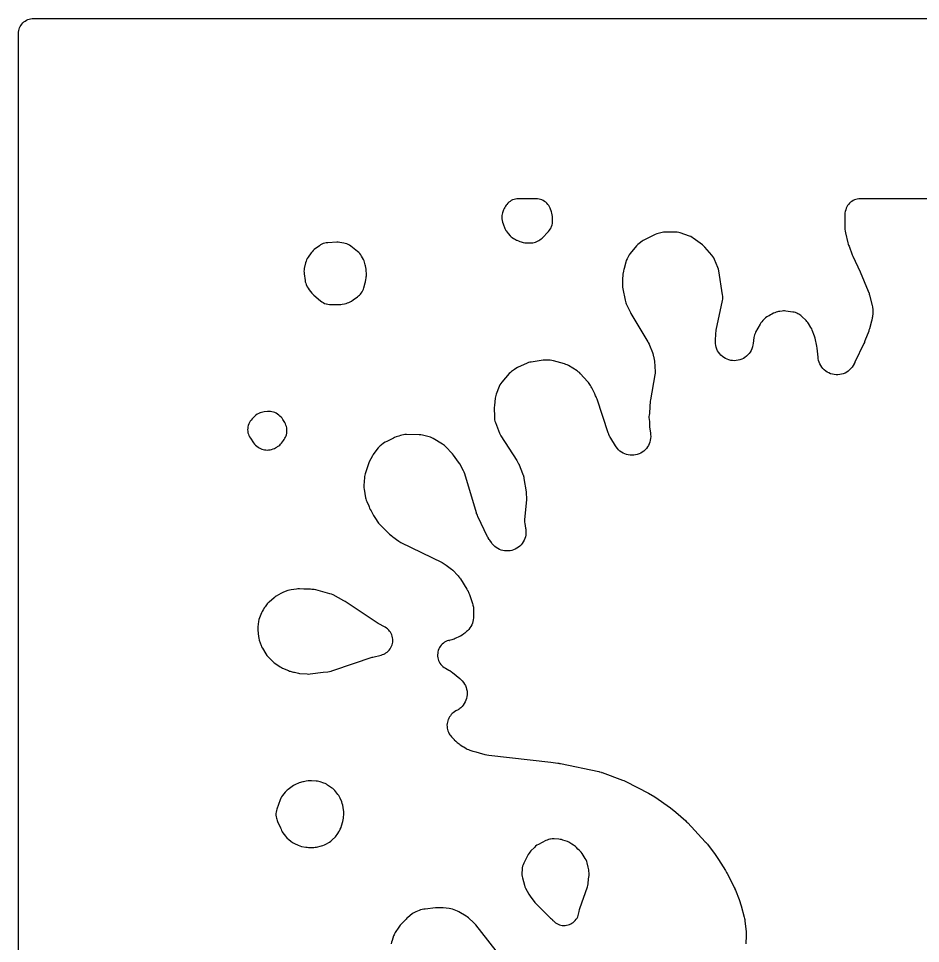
# Model space of a CAD drawing. Header units: millimetres. Extents: x 0 to 300, y 0 to 300.
# Drawn here: x -0.1 to 150, y 146.2 to 300.1 of the extents above; entities that cross this region are included whole.
import ezdxf

# ---------------------------------------------------------------- set-up
doc = ezdxf.new("R2010")
doc.units = ezdxf.units.MM
doc.layers.add('CUT', color=7, linetype='CONTINUOUS')

msp = doc.modelspace()

# ---------------------------------------------------------------- linework, layer by layer
at = {"layer": 'CUT'}
for points in [[(-0.15, 2.4114), (-0.15, 297.5872), (-0.135, 297.8933), (-0.099, 298.1357), (-0.0395, 298.3734), (0.0431, 298.6041), (0.1479, 298.8256), (0.2738, 299.0358), (0.4198, 299.2326), (0.5844, 299.4142), (0.7659, 299.5787), (0.9627, 299.7247), (1.1729, 299.8507), (1.3944, 299.9554), (1.6252, 300.038), (1.8629, 300.0975), (2.1053, 300.1335), (2.1994, 300.1381), (2.4114, 300.1485), (2.9627, 300.1485), (297.5886, 300.1485)], [(153.7564, 270.1485), (140.1392, 270.1485), (139.9613, 270.1485), (139.713, 270.1362), (139.4671, 270.0992), (139.2261, 270.038), (138.9923, 269.9531), (138.7682, 269.8454), (138.5558, 269.716), (138.3574, 269.5662), (138.1748, 269.3973), (138.0099, 269.2112), (137.8643, 269.0096), (137.7395, 268.7946), (137.6366, 268.5682), (137.5568, 268.3327), (137.4711, 268.0318), (137.4155, 267.7919), (137.3837, 267.5477), (137.3761, 267.3016), (137.4173, 265.0628), (137.4383, 264.7821), (137.4908, 264.5056), (137.9129, 262.8079), (137.9685, 262.6168), (138.0392, 262.4308), (138.1233, 262.2336), (138.6478, 260.7975), (138.7255, 260.609), (139.9311, 257.9926), (141.3125, 254.7521), (141.3686, 254.6127), (141.3782, 254.5874), (141.4737, 254.3021), (141.4812, 254.2762), (141.5202, 254.1308), (141.9562, 252.3681), (142.0008, 252.1634), (142.0077, 252.1267), (142.0579, 251.745), (142.0652, 251.3601), (142.0638, 251.3227), (142.0502, 251.1137), (141.9937, 250.5062), (141.9739, 250.3361), (141.9697, 250.3058), (141.907, 249.9693), (141.9, 249.9395), (141.8572, 249.7737), (141.5045, 248.526), (141.458, 248.3739), (141.4242, 248.2712), (141.3713, 248.1211), (140.7545, 246.4844), (140.6937, 246.333), (140.6501, 246.2311), (140.5828, 246.0826), (139.0729, 242.9357), (139.0467, 242.8792), (138.9704, 242.7096), (138.9526, 242.6721), (138.7928, 242.3735), (138.6209, 242.1168), (138.4247, 241.8782), (138.206, 241.6599), (137.967, 241.4642), (137.7099, 241.2929), (137.4372, 241.1476), (137.1516, 241.0298), (136.8558, 240.9406), (136.5527, 240.8808), (136.2452, 240.8511), (135.9362, 240.8517), (135.6288, 240.8826), (135.3259, 240.9435), (135.0305, 241.0339), (134.7453, 241.1528), (134.4732, 241.2991), (134.2168, 241.4714), (133.9785, 241.668), (133.7606, 241.8871), (133.5653, 242.1265), (133.3944, 242.3839), (133.2496, 242.6568), (133.1323, 242.9426), (133.0436, 243.2386), (132.9787, 243.5709), (132.974, 243.6035), (132.9521, 243.7865), (132.8081, 245.304), (132.757, 245.6224), (132.4529, 246.9589), (132.3581, 247.2764), (131.9761, 248.3027), (131.8831, 248.5204), (131.7699, 248.7284), (131.3748, 249.3788), (131.2478, 249.5678), (131.1042, 249.7446), (130.9451, 249.9075), (130.2233, 250.5819), (130.0667, 250.7166), (129.8995, 250.8379), (129.7228, 250.945), (129.6029, 251.0111), (129.3968, 251.1126), (129.1822, 251.1947), (128.9611, 251.2568), (128.7351, 251.2984), (127.602, 251.4533), (127.3859, 251.4733), (127.1689, 251.4746), (126.9526, 251.457), (126.6108, 251.4141), (126.3356, 251.3639), (126.1954, 251.3217), (126.1877, 251.3199), (125.9778, 251.2618), (125.759, 251.1902), (125.5476, 251.0987), (125.2612, 250.9588), (125.0068, 250.8155), (124.8304, 250.6869), (124.6628, 250.6038), (124.4315, 250.4733), (124.2153, 250.319), (124.0167, 250.1426), (123.7428, 249.8721), (123.5797, 249.6946), (123.4345, 249.5023), (123.3084, 249.2968), (122.5607, 247.9349), (122.4582, 247.7256), (122.3756, 247.5077), (122.3137, 247.283), (122.2729, 247.0535), (122.1408, 246.0349), (122.1124, 245.8518), (122.1065, 245.8192), (122.0295, 245.4874), (121.9298, 245.1932), (121.8015, 244.9102), (121.6459, 244.6412), (121.4646, 244.3889), (121.2592, 244.1558), (121.0318, 243.944), (120.7846, 243.7557), (120.5201, 243.5928), (120.2407, 243.4567), (119.9493, 243.3489), (119.6487, 243.2703), (119.3418, 243.2218), (119.0316, 243.2038), (118.7212, 243.2166), (118.4135, 243.2599), (118.1116, 243.3333), (117.8184, 243.4362), (117.5368, 243.5675), (117.2695, 243.726), (117.0192, 243.9101), (116.7882, 244.118), (116.579, 244.3476), (116.3933, 244.5968), (116.2332, 244.8631), (116.1002, 245.1439), (115.9955, 245.4364), (115.9202, 245.7379), (115.875, 246.0453), (115.8589, 246.3855), (115.859, 246.4186), (115.864, 246.6038), (115.9174, 247.6346), (115.9276, 247.7781), (115.9299, 247.8038), (115.9667, 248.089), (115.971, 248.1144), (115.9976, 248.2558), (117.0342, 253.2367), (117.0702, 253.46), (117.0859, 253.6856), (117.0811, 253.9117), (117.0559, 254.1364), (116.4235, 258.1371), (116.3617, 258.4205), (116.2674, 258.6949), (115.7152, 260.0421), (115.5965, 260.2914), (115.4511, 260.5261), (115.2807, 260.7433), (114.0768, 262.1145), (113.8913, 262.3044), (113.6868, 262.4736), (112.1794, 263.5909), (111.9718, 263.7292), (111.7516, 263.8462), (111.5208, 263.9406), (110.0177, 264.4697), (109.7484, 264.5478), (109.4721, 264.5953), (109.1921, 264.6115), (107.6198, 264.6143), (107.413, 264.6061), (107.2077, 264.5809), (107.0052, 264.5387), (106.3328, 264.3695), (106.0867, 264.2939), (105.8497, 264.1934), (104.0561, 263.3213), (103.8452, 263.206), (103.6465, 263.0709), (103.1553, 262.7015), (102.9388, 262.5185), (102.7444, 262.3121), (101.6929, 261.0612), (101.5284, 260.8421), (101.3888, 260.6063), (101.1472, 260.1418), (101.0292, 259.8789), (100.9422, 259.6042), (100.6747, 258.552), (100.6142, 258.3812), (100.5565, 258.1506), (100.5329, 257.9942), (100.5068, 257.8915), (100.4531, 257.6168), (100.4305, 257.3378), (100.4205, 256.9387), (100.411, 256.846), (100.3979, 256.58), (100.4074, 256.4139), (100.3902, 255.7226), (100.3987, 255.4457), (100.4377, 255.1713), (100.8209, 253.2499), (100.8708, 253.0454), (100.9376, 252.8457), (101.0211, 252.6524), (101.6987, 251.2481), (101.8022, 251.0556), (104.5963, 246.3626), (104.669, 246.2349), (104.6815, 246.2118), (104.8116, 245.9485), (104.8223, 245.9245), (104.8795, 245.7892), (105.37, 244.5622), (105.4222, 244.4239), (105.4311, 244.3989), (105.5189, 244.1166), (105.5257, 244.091), (105.5612, 243.9474), (105.7475, 243.1244), (105.8099, 241.3342), (105.812, 241.165), (105.8117, 241.1348), (105.7954, 240.8408), (105.0547, 236.6982), (105.0237, 236.458), (104.8683, 234.5199), (104.8656, 234.4367), (104.8241, 234.1541), (104.8013, 233.9253), (104.7995, 233.6953), (104.8189, 233.4661), (104.8789, 233.0093), (104.886, 232.5137), (104.9082, 232.2154), (105.0564, 231.1171), (105.0764, 230.9358), (105.0791, 230.9033), (105.0915, 230.5684), (105.073, 230.2631), (105.025, 229.9611), (104.9478, 229.6652), (104.8423, 229.3782), (104.7094, 229.1028), (104.5504, 228.8415), (104.3668, 228.597), (104.1602, 228.3715), (103.9328, 228.1671), (103.6866, 227.9857), (103.4239, 227.8291), (103.1473, 227.6988), (102.8593, 227.596), (102.5627, 227.5216), (102.2602, 227.4763), (101.9548, 227.4607), (101.6494, 227.4748), (101.3467, 227.5185), (101.0497, 227.5914), (100.7612, 227.6927), (100.4839, 227.8217), (100.2204, 227.9769), (99.9733, 228.157), (99.7448, 228.3603), (99.5372, 228.5848), (99.3345, 228.8518), (99.3161, 228.8786), (99.2167, 229.0316), (98.4284, 230.3119), (98.3195, 230.5008), (98.3011, 230.535), (98.1172, 230.9302), (98.1029, 230.9663), (98.0284, 231.1712), (96.1616, 236.8184), (96.0886, 237.012), (95.9998, 237.1989), (95.9132, 237.3633), (95.868, 237.4909), (95.7887, 237.6691), (95.2976, 238.6656), (95.1842, 238.8709), (95.052, 239.0646), (94.9335, 239.2219), (94.8351, 239.3913), (94.7159, 239.562), (94.5829, 239.7221), (93.3926, 241.0396), (93.223, 241.2101), (93.0378, 241.3635), (92.8388, 241.4983), (91.385, 242.3845), (91.186, 242.4938), (90.9778, 242.5845), (90.7623, 242.656), (88.9284, 243.1731), (88.6441, 243.2357), (88.3544, 243.2647), (87.6325, 243.2949), (87.3977, 243.2937), (87.1641, 243.2705), (85.1913, 242.9803), (84.9668, 242.9367), (84.7473, 242.8728), (84.5345, 242.7891), (82.8981, 242.0572), (82.641, 241.9238), (82.401, 241.7616), (81.9213, 241.3951), (81.7297, 241.2329), (81.5554, 241.0522), (80.3209, 239.6375), (80.1461, 239.4125), (79.9981, 239.169), (79.8787, 238.9103), (79.3649, 237.6064), (79.2938, 237.4), (79.241, 237.1882), (79.2069, 236.9726), (79.0668, 235.7418), (79.0509, 235.4338), (79.0675, 233.7987), (79.0798, 233.5747), (79.1122, 233.3526), (79.1644, 233.1344), (79.2359, 232.9217), (79.9194, 231.1556), (80.0238, 230.9222), (80.1515, 230.7006), (82.8003, 226.6037), (82.9429, 226.3685), (83.101, 226.0625), (83.1145, 226.0329), (83.1861, 225.8654), (83.7591, 224.4294), (83.8283, 224.2413), (83.8398, 224.2074), (83.9477, 223.8217), (83.9555, 223.7868), (83.9938, 223.5901), (84.3665, 221.3636), (84.396, 220.0529), (84.086, 216.7835), (84.0749, 216.5517), (84.0853, 216.3199), (84.1171, 216.09), (84.2568, 215.3398), (84.2856, 215.161), (84.29, 215.1289), (84.3191, 214.7972), (84.3163, 214.4934), (84.2842, 214.1913), (84.2231, 213.8937), (84.1336, 213.6034), (84.0165, 213.3231), (83.8729, 213.0554), (83.7041, 212.8028), (83.5118, 212.5676), (83.2976, 212.3521), (83.0637, 212.1583), (82.8121, 211.988), (82.5453, 211.8427), (82.2658, 211.7239), (81.976, 211.6325), (81.6788, 211.5696), (81.3769, 211.5356), (81.0732, 211.5309), (80.7704, 211.5556), (80.4714, 211.6093), (80.179, 211.6917), (79.8958, 211.8018), (79.6247, 211.9388), (79.368, 212.1013), (79.1282, 212.2878), (78.9075, 212.4966), (78.6888, 212.7477), (78.6688, 212.7731), (78.56, 212.918), (78.2834, 213.3055), (78.1945, 213.4358), (78.1791, 213.4594), (78.0181, 213.7307), (78.0047, 213.7555), (77.9329, 213.896), (76.3072, 217.2481), (76.243, 217.3876), (76.2321, 217.4128), (76.1212, 217.6989), (76.1123, 217.725), (76.0657, 217.8712), (74.1367, 224.3874), (74.0518, 224.6283), (73.9428, 224.8592), (73.313, 226.0336), (73.1192, 226.3397), (72.2865, 227.4645), (72.0762, 227.713), (70.9088, 228.9229), (70.7552, 229.0691), (70.5898, 229.2018), (70.4137, 229.32), (68.9015, 230.2444), (68.6766, 230.3665), (68.4404, 230.465), (68.1954, 230.5389), (67.1003, 230.8086), (66.8281, 230.8599), (66.5519, 230.8807), (64.4408, 230.9225), (64.1799, 230.914), (63.9213, 230.8784), (63.6678, 230.816), (63.4222, 230.7275), (63.178, 230.6248), (63.1778, 230.6248), (62.9348, 230.5823), (62.6972, 230.5161), (62.4672, 230.4268), (62.2471, 230.3153), (61.7011, 230.0038), (61.1378, 229.7669), (60.8681, 229.6339), (60.6163, 229.4694), (60.2053, 229.1642), (60.0295, 229.0208), (59.8675, 228.8621), (59.7205, 228.6894), (59.0057, 227.7679), (58.8697, 227.5744), (58.7527, 227.369), (58.2391, 226.3592), (58.1603, 226.1885), (58.0944, 226.0124), (57.5455, 224.3562), (57.4884, 224.1565), (57.4481, 223.9527), (57.4248, 223.7462), (57.3314, 222.4274), (57.3253, 222.2206), (57.3364, 222.0141), (57.3645, 221.8092), (57.6174, 220.3997), (57.6656, 220.1855), (57.7325, 219.9764), (57.8174, 219.7739), (58.1725, 219.0218), (58.2204, 218.8676), (58.3057, 218.6607), (58.4092, 218.4622), (58.5578, 218.2059), (58.823, 217.6442), (58.9223, 217.4551), (59.0375, 217.2751), (59.3798, 216.7876), (59.5383, 216.5142), (59.6615, 216.3223), (59.8017, 216.1424), (59.9577, 215.9761), (61.6319, 214.3469), (61.8452, 214.1616), (61.8656, 214.1476), (61.8832, 214.1301), (62.0243, 214.0007), (62.1749, 213.8826), (63.1351, 213.1865), (63.3122, 213.0692), (63.4987, 212.9675), (70.3561, 209.5936), (70.5152, 209.5105), (70.5433, 209.495), (70.8486, 209.3065), (70.8751, 209.2884), (71.0206, 209.1834), (71.9511, 208.478), (72.0722, 208.3822), (72.0886, 208.3686), (72.0947, 208.3629), (72.1933, 208.2656), (72.9382, 207.5037), (73.0393, 207.3961), (73.057, 207.3765), (73.1576, 207.2559), (73.3112, 207.0572), (73.3302, 207.03), (73.4328, 206.8747), (74.5026, 205.1642), (74.6155, 204.9712), (74.6346, 204.9363), (74.8248, 204.5319), (74.8395, 204.4949), (74.9163, 204.2849), (75.4202, 202.7663), (75.4796, 202.5693), (75.4893, 202.5338), (75.5683, 202.1639), (75.6064, 201.7876), (75.6081, 201.7509), (75.6119, 201.5451), (75.6035, 200.6236), (75.5977, 200.4461), (75.5959, 200.4144), (75.5621, 200.0897), (75.5034, 199.7977), (75.4173, 199.5126), (75.3046, 199.2369), (75.1664, 198.9731), (75.0038, 198.7236), (74.8183, 198.4905), (74.5918, 198.2555), (74.5687, 198.2337), (74.4367, 198.1148), (74.1238, 197.8464), (73.9896, 197.7365), (73.9651, 197.7174), (73.705, 197.533), (73.4288, 197.3734), (73.4013, 197.3591), (73.2454, 197.2829), (72.5415, 196.9588), (72.3605, 196.8811), (72.3279, 196.8681), (71.9851, 196.7521), (71.568, 196.6582), (71.5686, 196.6554), (71.4521, 196.6296), (71.2177, 196.5527), (70.992, 196.453), (70.7772, 196.3316), (70.5754, 196.1896), (70.3886, 196.0285), (70.2186, 195.8496), (70.067, 195.655), (69.9354, 195.4463), (69.825, 195.2256), (69.7369, 194.9952), (69.6719, 194.7572), (69.6307, 194.5139), (69.6137, 194.2678), (69.621, 194.0212), (69.6526, 193.7765), (69.7082, 193.5361), (69.7871, 193.3023), (69.8888, 193.0775), (70.0121, 192.8638), (70.1559, 192.6633), (70.3187, 192.478), (70.499, 192.3095), (70.695, 192.1597), (70.9049, 192.03), (71.4639, 191.7213), (71.6122, 191.635), (71.6383, 191.6189), (71.9222, 191.4264), (71.9468, 191.408), (72.0818, 191.3022), (73.3229, 190.2832), (73.4638, 190.1614), (73.4885, 190.1391), (73.7302, 189.8967), (73.9277, 189.6547), (74.1002, 189.3944), (74.246, 189.1182), (74.3638, 188.829), (74.4522, 188.5295), (74.5105, 188.2227), (74.5381, 187.9116), (74.5347, 187.5993), (74.5004, 187.2889), (74.4354, 186.9834), (74.3404, 186.6859), (74.2164, 186.3993), (74.0646, 186.1264), (73.8865, 185.8698), (73.6838, 185.6323), (73.4585, 185.416), (73.3171, 185.3049), (73.2012, 185.2242), (73.1732, 185.2066), (73.0137, 185.1123), (72.6689, 184.9195), (72.4424, 184.7765), (72.2325, 184.61), (72.064, 184.461), (71.891, 184.2925), (71.7352, 184.1081), (71.5978, 183.9095), (71.4802, 183.6986), (71.4148, 183.5487), (71.3951, 183.51), (71.306, 183.282), (71.2396, 183.0465), (71.1966, 182.8056), (71.1774, 182.5616), (71.1821, 182.3169), (71.1861, 182.2586), (71.2112, 182.0368), (71.2561, 181.818), (71.3203, 181.6041), (71.4033, 181.3968), (71.5045, 181.1977), (71.5572, 181.1045), (71.6674, 180.9275), (71.7919, 180.7603), (71.9299, 180.604), (72.1357, 180.3898), (72.1627, 180.3552), (72.346, 180.166), (72.388, 180.1271), (72.6455, 179.8589), (72.8653, 179.6559), (73.0176, 179.5458), (73.1806, 179.4096), (73.398, 179.2637), (73.8252, 179.0082), (73.9657, 178.9355), (74.3588, 178.6857), (74.5575, 178.5718), (74.7659, 178.4766), (74.9821, 178.4008), (75.5045, 178.2443), (75.5605, 178.2195), (75.7545, 178.1431), (75.9541, 178.0832), (76.5504, 177.9309), (77.082, 177.7717), (77.2893, 177.7191), (77.5003, 177.6844), (77.5295, 177.6809), (77.8145, 177.6081), (78.1479, 177.5467), (88.4513, 176.3642), (89.6561, 176.219), (89.8165, 176.1961), (89.9251, 176.1782), (90.0844, 176.1484), (96.4481, 174.816), (96.5842, 174.7848), (96.6085, 174.7788), (96.8768, 174.7014), (96.9005, 174.6936), (97.0323, 174.6474), (100.389, 173.4017), (100.5994, 173.3163), (100.7403, 173.254), (100.9452, 173.1561), (104.7234, 171.206), (105.7597, 170.5911), (108.3886, 168.7729), (109.2924, 168.0565), (110.9242, 166.5975), (111.0479, 166.4817), (111.1302, 166.4012), (111.2486, 166.2799), (114.1792, 163.1394), (114.3119, 162.9894), (114.3992, 162.8852), (114.5237, 162.7283), (115.7923, 161.0387), (116.3809, 160.2122), (117.5214, 158.3768), (117.6379, 158.1585), (117.698, 158.0461), (117.8122, 157.8323), (118.3685, 156.7906), (118.9973, 155.5203), (119.0708, 155.3629), (119.1182, 155.2548), (119.1843, 155.0942), (119.7904, 153.5176), (120.156, 152.4748), (120.6447, 150.6164), (120.7033, 150.3561), (120.7367, 150.1782), (120.7767, 149.9144), (120.9753, 148.1922), (120.9891, 148.0477), (120.9911, 148.0218), (121.0019, 147.7317), (121.0019, 147.7057), (120.9989, 147.5605), (120.9427, 146.1621)], [(80.3375, 143.7361), (75.9765, 149.3252), (75.8274, 149.4992), (75.663, 149.6588), (74.7351, 150.4807), (74.5633, 150.6197), (74.38, 150.7431), (73.1607, 151.4873), (72.9252, 151.6142), (72.6776, 151.7152), (72.1065, 151.9134), (71.8178, 151.9945), (71.5215, 152.0404), (70.5188, 152.1349), (70.2956, 152.1459), (70.0724, 152.1369), (69.8343, 152.1166), (69.8282, 152.1174), (69.5349, 152.1371), (69.2414, 152.1223), (67.5474, 151.9364), (67.3536, 151.9054), (67.3034, 151.9011), (67.0464, 151.8657), (66.7945, 151.8039), (66.5504, 151.7163), (65.9724, 151.4745), (65.7663, 151.377), (65.57, 151.2611), (65.385, 151.1278), (64.6523, 150.5473), (64.5021, 150.4182), (64.3625, 150.2777), (63.4092, 149.2384), (63.2818, 149.088), (63.1666, 148.9281), (62.5661, 148.0206), (62.4589, 147.843), (62.3669, 147.6572), (62.2905, 147.4644), (62.0249, 146.7031), (61.9471, 146.4317), (61.9004, 146.1532)]]:
    msp.add_lwpolyline(points, dxfattribs=at)
for points in [[(82.1074, 269.9525), (81.883, 269.8445), (81.6704, 269.7146), (81.4718, 269.5643), (81.2892, 269.395), (81.1243, 269.2083), (81.0244, 269.0832), (80.896, 268.9072), (80.7834, 268.7207), (80.6875, 268.5251), (80.609, 268.3219), (80.4397, 267.8196), (80.3747, 267.5915), (80.3316, 267.3582), (80.3108, 267.122), (80.3125, 266.8848), (80.318, 266.7839), (80.349, 266.5052), (80.4109, 266.2318), (80.5031, 265.9671), (80.8187, 265.2018), (80.9173, 264.9912), (80.981, 264.8826), (81.0212, 264.8037), (81.1726, 264.5732), (81.3484, 264.3608), (81.6871, 263.9948), (81.8561, 263.8288), (82.04, 263.6795), (82.2372, 263.5483), (82.2923, 263.5187), (82.3648, 263.4711), (82.5645, 263.3645), (82.773, 263.2763), (82.8105, 263.2625), (83.0713, 263.1381), (83.2969, 263.0438), (83.5306, 262.9719), (83.7093, 262.9356), (83.8793, 262.8833), (84.1528, 262.8314), (84.4304, 262.8102), (85.0254, 262.7981), (85.2533, 262.8038), (85.4797, 262.8303), (85.7027, 262.8773), (85.9205, 262.9444), (86.1313, 263.0311), (86.2536, 263.088), (86.4562, 263.1938), (86.6482, 263.3176), (86.8281, 263.4585), (86.9944, 263.6152), (88.0535, 264.7086), (88.2203, 264.8993), (88.367, 265.1059), (88.492, 265.3263), (88.594, 265.5582), (88.6721, 265.7992), (88.7254, 266.0469), (88.7533, 266.2987), (88.7556, 266.5521), (88.7294, 267.1789), (88.7025, 267.4549), (88.6452, 267.7263), (88.5582, 267.9896), (88.3325, 268.5634), (88.2299, 268.7904), (88.1053, 269.0061), (87.9598, 269.2082), (87.7948, 269.3949), (87.6122, 269.5643), (87.4136, 269.7146), (87.201, 269.8444), (86.9765, 269.9524), (86.7424, 270.0376), (86.501, 270.099), (86.2547, 270.1361), (86.006, 270.1485), (85.8516, 270.1485), (85.816, 270.1485), (83.283, 270.1485), (83.2461, 270.1485), (83.2234, 270.1485), (83.1439, 270.1485), (83.078, 270.1485), (82.8292, 270.1361), (82.5829, 270.099), (82.3415, 270.0376)], [(47.3979, 257.6407), (47.5507, 256.5711), (47.5969, 256.3318), (47.6662, 256.0981), (47.7579, 255.8722), (47.9262, 255.5097), (48.066, 255.2499), (48.2355, 255.0083), (48.674, 254.4556), (48.8353, 254.2716), (49.0137, 254.1043), (50.1285, 253.1572), (50.3411, 252.9953), (50.5697, 252.8571), (50.8118, 252.744), (51.0646, 252.6574), (51.1392, 252.6362), (51.3647, 252.5834), (51.5942, 252.5516), (51.8256, 252.5413), (53.2773, 252.5435), (53.5041, 252.5541), (53.729, 252.5853), (54.1424, 252.6619), (54.3876, 252.7203), (54.6257, 252.8031), (54.8543, 252.9094), (55.2723, 253.1301), (55.5716, 253.3163), (56.2854, 253.8334), (56.4584, 253.9707), (56.6185, 254.1228), (56.7646, 254.2884), (56.8871, 254.4402), (57.0377, 254.6479), (57.1662, 254.8698), (57.2713, 255.1038), (57.3518, 255.3473), (57.5714, 256.1461), (57.6047, 256.2969), (57.6283, 256.382), (57.6906, 256.6717), (57.7182, 256.9667), (57.7228, 257.1051), (57.7272, 257.1287), (57.7561, 257.3323), (57.7683, 257.5376), (57.7635, 257.7431), (57.7419, 258.0781), (57.7418, 258.0827), (57.7413, 258.0861), (57.7202, 258.4133), (57.6852, 258.6988), (57.6177, 258.9783), (57.5635, 259.1568), (57.5631, 259.1612), (57.5221, 259.3902), (57.46, 259.6144), (57.3772, 259.8319), (57.2746, 260.0408), (56.9584, 260.6154), (56.824, 260.8325), (56.6681, 261.0348), (56.4924, 261.2202), (56.2987, 261.3866), (55.1472, 262.2782), (54.9393, 262.4229), (54.7178, 262.5459), (54.4849, 262.6458), (54.2432, 262.7217), (53.995, 262.7726), (53.3317, 262.8742), (53.0824, 262.8997), (52.8317, 262.9), (51.3255, 262.8267), (51.0763, 262.802), (50.8309, 262.7525), (50.5917, 262.6788), (50.361, 262.5814), (50.1412, 262.4615), (49.9346, 262.3202), (49.0892, 261.6779), (48.9011, 261.5198), (48.7295, 261.3441), (48.576, 261.1524), (48.0616, 260.4413), (47.922, 260.2258), (47.8053, 259.9971), (47.7126, 259.7576), (47.645, 259.5099), (47.4304, 258.5281), (47.3925, 258.3082), (47.3744, 258.0859), (47.3762, 257.8628)], [(38.1782, 232.6746), (38.0969, 232.4403), (38.0393, 232.1991), (38.0058, 231.9534), (37.9969, 231.7055), (38.0125, 231.458), (38.0526, 231.2133), (38.1168, 230.9738), (38.2044, 230.7417), (38.3145, 230.5195), (38.4461, 230.3093), (38.9955, 229.5216), (39.1512, 229.3209), (39.3266, 229.137), (39.5196, 228.9718), (39.7285, 228.8271), (39.9135, 228.7124), (40.1194, 228.5978), (40.3352, 228.5031), (40.559, 228.4291), (40.7887, 228.3765), (41.0224, 228.3458), (41.2579, 228.3372), (41.4932, 228.3509), (41.7261, 228.3866), (41.9547, 228.4441), (42.2367, 228.5294), (42.4442, 228.6023), (42.6444, 228.6931), (42.8359, 228.8011), (42.9877, 228.8957), (43.1672, 229.0188), (43.3353, 229.1571), (43.4907, 229.3094), (43.6323, 229.4747), (43.9587, 229.8911), (44.0944, 230.0819), (44.2116, 230.2846), (44.3093, 230.4974), (44.3867, 230.7184), (44.4365, 230.8851), (44.4929, 231.1123), (44.5277, 231.3437), (44.5408, 231.5774), (44.532, 231.8113), (44.5013, 232.0433), (44.4491, 232.2715), (44.3758, 232.4937), (44.282, 232.7082), (44.1685, 232.9129), (43.8609, 233.4114), (43.7185, 233.6182), (43.5561, 233.8097), (43.3752, 233.9839), (43.1874, 234.1475), (42.9851, 234.3061), (42.7676, 234.4432), (42.5372, 234.5572), (42.2963, 234.6469), (42.0474, 234.7114), (41.7932, 234.7499), (41.5365, 234.7622), (41.2798, 234.7481), (40.719, 234.6882), (40.5045, 234.6557), (40.2936, 234.6049), (40.0879, 234.5359), (39.8889, 234.4493), (39.8311, 234.4211), (39.5863, 234.2843), (39.3584, 234.1208), (39.1503, 233.9329), (38.72, 233.4983), (38.5545, 233.3136), (38.4081, 233.1134), (38.2822, 232.8997)], [(39.837, 197.0002), (39.9162, 196.7129), (40.2188, 195.8261), (40.3202, 195.5745), (40.4483, 195.3353), (41.0169, 194.3994), (41.1882, 194.1524), (41.3878, 193.9277), (42.1691, 193.1481), (42.3508, 192.9837), (42.5478, 192.838), (43.4116, 192.2619), (43.6075, 192.1438), (43.8134, 192.0441), (44.7899, 191.6253), (44.9811, 191.5525), (45.0562, 191.5307), (45.2335, 191.4682), (45.4118, 191.4174), (45.617, 191.3682), (45.8205, 191.3372), (46.2523, 191.2309), (46.4419, 191.1919), (46.634, 191.1678), (47.8774, 191.06), (48.1398, 191.0511), (48.4017, 191.0698), (50.5509, 191.3369), (51.3156, 191.4063), (51.6093, 191.4506), (51.8956, 191.5295), (52.0162, 191.5705), (52.0291, 191.5742), (52.3311, 191.6778), (58.7279, 193.8558), (58.8491, 193.8879), (60.2155, 194.214), (60.4522, 194.2831), (60.681, 194.3751), (60.7703, 194.4216), (60.8133, 194.4414), (60.8551, 194.4659), (60.8996, 194.4892), (60.9398, 194.5154), (61.0234, 194.5643), (61.2205, 194.707), (61.4029, 194.8683), (61.5687, 195.0465), (61.7164, 195.2399), (61.8446, 195.4468), (61.952, 195.6653), (62.0377, 195.8931), (62.1009, 196.1281), (62.1409, 196.3682), (62.1573, 196.6111), (62.1501, 196.8544), (62.1192, 197.0958), (62.065, 197.3331), (61.988, 197.564), (61.8888, 197.7863), (61.7686, 197.9979), (61.6283, 198.1968), (61.4694, 198.3812), (61.2932, 198.5492), (61.1016, 198.6993), (60.8963, 198.83), (59.7394, 199.4899), (54.2156, 203.136), (54.0028, 203.2618), (52.2062, 204.2075), (51.9572, 204.3216), (51.6971, 204.4078), (49.3416, 205.0476), (49.0704, 205.1053), (48.7943, 205.1327), (48.6849, 205.1374), (48.4785, 205.1555), (47.3431, 205.1955), (46.6013, 205.2275), (46.3691, 205.2268), (46.1379, 205.2045), (45.2138, 205.0718), (44.9577, 205.0212), (44.7083, 204.9442), (43.9561, 204.6683), (43.7465, 204.5804), (43.5457, 204.4738), (42.7454, 204.0012), (42.5596, 203.88), (42.3852, 203.7428), (41.556, 203.0285), (41.4011, 202.8831), (41.259, 202.7251), (41.1309, 202.5555), (40.9106, 202.2367), (40.8729, 202.1891), (40.8276, 202.1165), (40.5641, 201.7352), (40.412, 201.485), (40.2903, 201.2187), (39.9694, 200.3921), (39.877, 200.1032), (39.8203, 199.8052), (39.7056, 198.9103), (39.6857, 198.639), (39.6954, 198.3672), (39.7925, 197.2949)], [(42.7023, 167.5687), (42.7315, 167.3144), (42.7865, 167.0644), (42.8307, 166.9034), (42.8994, 166.6907), (42.9869, 166.4851), (43.4852, 165.4447), (43.573, 165.2099), (43.6574, 165.0109), (43.7587, 164.8199), (43.8761, 164.6384), (44.2968, 164.0458), (44.4386, 163.8644), (44.5965, 163.6968), (44.7692, 163.5444), (45.2332, 163.1714), (45.4018, 163.0472), (45.5803, 162.9375), (45.7672, 162.8431), (46.3931, 162.5594), (46.676, 162.4513), (46.9699, 162.3782), (47.6821, 162.2463), (47.8956, 162.2162), (48.1109, 162.2047), (48.2291, 162.2085), (48.2368, 162.2075), (48.4753, 162.199), (48.6128, 162.2073), (48.7802, 162.193), (48.9993, 162.1935), (49.2175, 162.2132), (49.4332, 162.252), (50.2771, 162.4421), (50.5342, 162.5147), (50.7822, 162.6144), (51.0181, 162.7399), (51.6059, 163.0942), (51.8549, 163.2656), (52.0814, 163.4659), (52.5994, 163.9829), (52.7526, 164.1504), (52.8901, 164.3311), (53.0105, 164.5236), (53.1543, 164.7784), (53.1869, 164.8316), (53.2617, 164.9686), (53.4121, 165.2352), (53.5396, 165.4952), (53.6362, 165.7682), (53.8491, 166.5029), (53.9114, 166.7735), (53.9434, 167.0494), (53.9913, 167.8522), (53.9914, 168.1492), (53.9563, 168.4441), (53.8122, 169.2448), (53.7451, 169.5245), (53.6463, 169.7946), (53.3762, 170.4192), (53.2744, 170.6274), (53.1538, 170.8253), (53.0155, 171.0112), (52.4914, 171.6508), (52.3357, 171.8238), (52.1645, 171.9816), (51.9794, 172.1228), (51.3111, 172.5849), (51.1164, 172.7067), (50.9114, 172.8101), (50.6978, 172.8943), (50.0425, 173.1182), (49.8258, 173.1815), (49.6042, 173.225), (49.3797, 173.2483), (48.6114, 173.2932), (48.5894, 173.2933), (48.5071, 173.3007), (48.2912, 173.3016), (48.076, 173.2838), (47.7511, 173.2428), (47.487, 173.195), (47.2988, 173.1395), (47.1921, 173.122), (46.9869, 173.0794), (46.786, 173.0198), (46.5908, 172.9436), (45.8559, 172.6206), (45.6096, 172.4957), (45.3785, 172.3444), (44.7259, 171.8633), (44.5537, 171.7242), (44.3945, 171.5704), (44.2495, 171.4032), (43.8004, 170.8362), (43.6448, 170.6164), (43.5137, 170.3812), (43.4087, 170.1332), (42.846, 168.5755), (42.7715, 168.3306), (42.7224, 168.0794), (42.6993, 167.8246)], [(89.4546, 149.527), (89.6706, 149.4199), (89.8959, 149.3341), (90.1284, 149.2704), (90.366, 149.2293), (90.6064, 149.2114), (90.8474, 149.2167), (91.0868, 149.2451), (91.3223, 149.2965), (91.5518, 149.3704), (91.7731, 149.466), (91.9842, 149.5825), (92.1831, 149.7188), (92.3679, 149.8736), (92.5369, 150.0454), (92.6886, 150.2328), (92.8216, 150.4339), (92.9346, 150.6469), (93.0265, 150.8697), (93.0965, 151.1004), (93.144, 151.3368), (93.1747, 151.54), (93.2523, 151.8522), (93.2612, 151.8822), (93.3152, 152.0487), (94.5659, 155.6211), (94.6375, 155.8644), (94.684, 156.1136), (94.7051, 156.3663), (94.7167, 156.726), (94.7585, 156.9691), (94.8209, 157.4985), (94.8371, 157.7217), (94.8333, 157.9454), (94.8095, 158.168), (94.7618, 158.4812), (94.7403, 158.6914), (94.6976, 158.9113), (94.5288, 159.6117), (94.4482, 159.8795), (94.3381, 160.1367), (94.2, 160.38), (93.6783, 161.1896), (93.5273, 161.3994), (93.3554, 161.5924), (93.1645, 161.7667), (92.9729, 161.9242), (92.7323, 162.1794), (92.5766, 162.3308), (92.4084, 162.4682), (92.2289, 162.5904), (91.9456, 162.7657), (91.8171, 162.8624), (91.6341, 162.9768), (91.4419, 163.0749), (91.242, 163.1561), (90.4843, 163.4265), (90.2546, 163.4962), (90.0193, 163.5436), (89.7805, 163.5682), (89.0096, 163.6103), (88.7077, 163.6085), (88.4082, 163.5704), (88.2956, 163.549), (88.0716, 163.4958), (87.8535, 163.4223), (87.6431, 163.329), (86.3911, 162.7033), (86.1492, 162.5651), (85.9242, 162.4008), (85.7188, 162.2124), (85.1335, 161.6122), (84.9727, 161.4305), (84.8303, 161.234), (84.7076, 161.0246), (83.9458, 159.5668), (83.8339, 159.3211), (83.7491, 159.0649), (83.6924, 158.801), (83.6646, 158.5326), (83.6342, 157.9189), (83.6355, 157.6479), (83.6661, 157.3786), (83.7257, 157.1142), (84.0658, 155.9129), (84.1511, 155.6626), (84.2625, 155.4228), (84.7848, 154.4376), (84.8926, 154.2537), (85.0156, 154.0797), (85.828, 153.0286), (86.0552, 152.7729), (88.4319, 150.4413), (88.5626, 150.2951), (88.7361, 150.1194), (88.7483, 150.1094), (88.8033, 150.0543), (88.8821, 149.9653), (89.0585, 149.801), (89.25, 149.6544)]]:
    msp.add_lwpolyline(points, close=True, dxfattribs=at)

doc.saveas('drawing.dxf')
